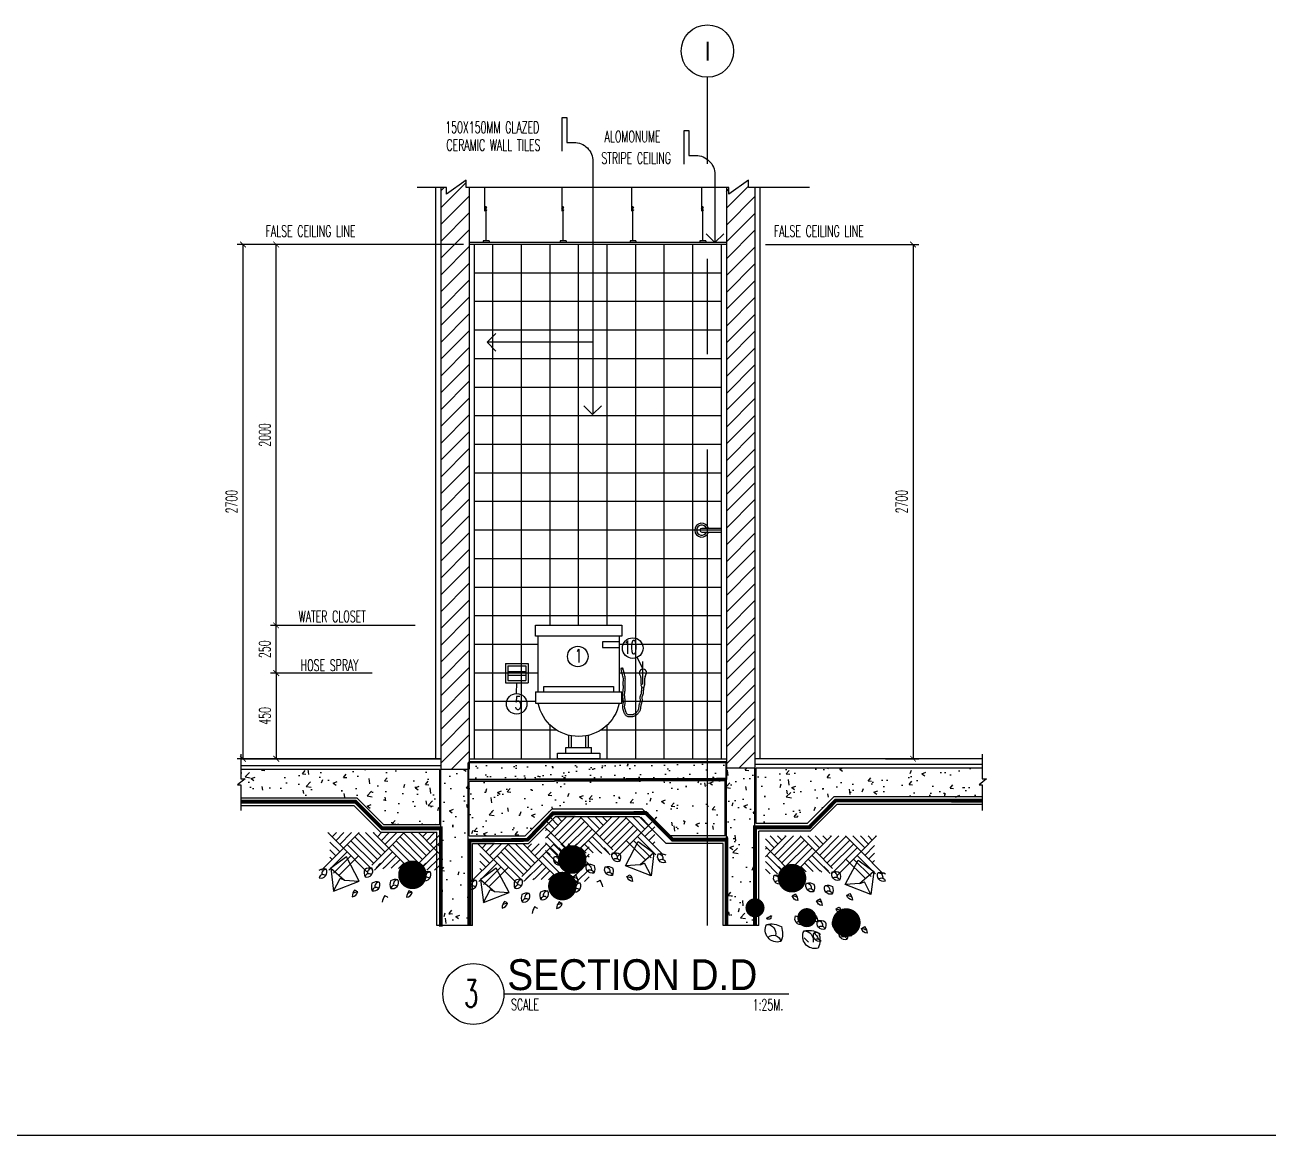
# Model space of a CAD drawing. Extents: x 417609.6 to 417638.5, y 43441 to 43460.9.
# Drawn here: x 417615.94 to 417622.47, y 43440.98 to 43446.81 of the extents above; entities that cross this region are included whole.
import ezdxf
from ezdxf.enums import TextEntityAlignment as Align

# ---------------------------------------------------------------- set-up
doc = ezdxf.new("R2010")
doc.units = 0
doc.header["$MEASUREMENT"] = 0
doc.header["$PDMODE"] = 3
doc.header["$PDSIZE"] = 0.1
for name, pattern in [('CENTER2', [1.125, 0.75, -0.125, 0.125, -0.125]), ('CENTERX2', [4, 2.5, -0.5, 0.5, -0.5]), ('HIDDEN', [0.375, 0.25, -0.125]), ('HIDDEN2', [0.1875, 0.125, -0.0625])]:
    doc.linetypes.add(name, pattern=pattern)
doc.layers.get('0').update_dxf_attribs({"linetype": 'CONTINUOUS'})
doc.layers.get('DEFPOINTS').update_dxf_attribs({"linetype": 'CONTINUOUS'})
for name, color, linetype in [('2', 2, 'CONTINUOUS'), ('AX', 6, 'CONTINUOUS'), ('AX-CR', 2, 'CONTINUOUS'), ('AX-TXT', 4, 'CONTINUOUS'), ('AXES', 11, 'CENTERX2'), ('AXIS', 11, 'CENTER2'), ('DIM1', 2, 'CONTINUOUS'), ('Dimout', 4, 'CONTINUOUS'), ('DW', 7, 'CONTINUOUS'), ('ELE', 3, 'CONTINUOUS'), ('ELV', 7, 'CONTINUOUS'), ('FIX', 3, 'CONTINUOUS'), ('gravel', 11, 'CONTINUOUS'), ('Hatch', 11, 'CONTINUOUS'), ('K-FUR', 3, 'CONTINUOUS'), ('Plaster', 7, 'CONTINUOUS'), ('SANI', 2, 'CONTINUOUS'), ('SETTING', 3, 'CONTINUOUS'), ('Tile', 5, 'CONTINUOUS'), ('TITLE', 6, 'CONTINUOUS'), ('TXT', 2, 'CONTINUOUS'), ('TXT1', 2, 'CONTINUOUS'), ('WALL', 6, 'CONTINUOUS'), ('WallPartition', 2, 'CONTINUOUS'), ('Windows', 9, 'CONTINUOUS')]:
    doc.layers.add(name, color=color, linetype=linetype)
doc.styles.add('ROMANS', font='ROMANS.shx', dxfattribs={"width": 0.6})
doc.styles.add('TTXT', font='swisse.ttf', dxfattribs={"width": 0.6})
doc.dimstyles.new('R50', dxfattribs={"dimscale": 0, "dimtxt": 0.06, "dimasz": 0.03, "dimexe": 0.03, "dimexo": 0.03, "dimgap": 0.03, "dimtad": 1, "dimdec": 0, "dimlfac": 1000, "dimzin": 13, "dimdsep": 46, "dimtxsty": 'ROMANS', "dimblk": 'ARCHTICK', "dimcen": 0.09, "dimclrd": 4, "dimclre": 4, "dimclrt": 2, "dimadec": 0, "dimazin": 0, "dimtfac": 1, "dimtdec": 0, "dimtofl": 0, "dimtmove": 2, "dimatfit": 3, "dimldrblk": 'CLOSEDBLANK', "dimfxl": 0, "dimtolj": 1, "dimtzin": 0, "dimarcsym": 0})

# ---------------------------------------------------------------- blocks, each defined once
blk = doc.blocks.new('AXL')
at = {"layer": 'AX-CR'}
blk.add_circle((-350, 0), 350, dxfattribs=at)
at = {"layer": 'AX-TXT', "style": 'ROMANS'}
blk.add_attdef('AX', text='', height=250, dxfattribs=at).set_placement((-350, 0), align=Align.MIDDLE)
blk = doc.blocks.new('A$C54676CD1')
at = {"layer": 'AXIS', "linetype": 'CENTER2', "ltscale": 10}
for p, q in [((0.1153, 0.1709), (0.1153, 0.29)), ((0.1716, 0.2302), (0.0525, 0.2302))]:
    blk.add_line(p, q, dxfattribs=at)
at = {"layer": 'DIM1', "linetype": 'HIDDEN'}
for points in [[(0.1196, 0.156), (0.1183, 0.1482), (0.1175, 0.142), (0.117, 0.1369), (0.1167, 0.1328), (0.1165, 0.1294), (0.1164, 0.1262), (0.1161, 0.1231), (0.1155, 0.1198), (0.1146, 0.1167), (0.1135, 0.1137), (0.1124, 0.1111), (0.1114, 0.1087), (0.1105, 0.1066), (0.1099, 0.1048), (0.1094, 0.1033), (0.1092, 0.1022), (0.1092, 0.1011), (0.1093, 0.0997), (0.1095, 0.0979), (0.1099, 0.0957), (0.1104, 0.0932), (0.1108, 0.0902), (0.111, 0.0869), (0.1109, 0.0832), (0.1103, 0.0796), (0.1094, 0.0762), (0.1084, 0.0731), (0.1073, 0.0702), (0.1063, 0.0674), (0.1053, 0.0648), (0.1046, 0.0625), (0.104, 0.0602), (0.1036, 0.058), (0.1033, 0.0555), (0.1031, 0.0527), (0.1028, 0.0497), (0.1025, 0.0464), (0.102, 0.0428), (0.1012, 0.039), (0.1, 0.0351), (0.0983, 0.0312), (0.0963, 0.0275), (0.094, 0.0241), (0.0915, 0.0208), (0.0889, 0.0178), (0.0862, 0.0149), (0.0834, 0.0123), (0.0806, 0.01), (0.0778, 0.0079), (0.0749, 0.0061), (0.0719, 0.0045), (0.0689, 0.0032), (0.0658, 0.0022), (0.0627, 0.0014), (0.0595, 0.0008), (0.0563, 0.0004), (0.0529, 0.0001), (0.0494, 0), (0.0458, 0.0001), (0.042, 0.0004), (0.0382, 0.001), (0.0344, 0.0021), (0.0306, 0.0036), (0.0269, 0.0059), (0.0237, 0.0088), (0.0212, 0.012), (0.0194, 0.0153), (0.018, 0.0186), (0.0169, 0.0217), (0.016, 0.0246), (0.0152, 0.0273), (0.0145, 0.0298), (0.0137, 0.0322), (0.0128, 0.0347), (0.0119, 0.0374), (0.011, 0.0402), (0.0102, 0.0433), (0.0095, 0.0465), (0.0091, 0.05), (0.0089, 0.0537), (0.0092, 0.0573), (0.0097, 0.0607), (0.0103, 0.064), (0.011, 0.0671), (0.0116, 0.0702), (0.012, 0.0732), (0.0124, 0.0763), (0.0125, 0.0795), (0.0124, 0.0831), (0.012, 0.087), (0.0115, 0.0913), (0.0109, 0.0959), (0.0102, 0.1007), (0.0096, 0.1057), (0.0092, 0.1108), (0.009, 0.1161), (0.009, 0.1212), (0.0094, 0.1262), (0.0099, 0.1309), (0.0105, 0.1354), (0.0111, 0.1396), (0.0117, 0.1435), (0.0122, 0.1471), (0.0125, 0.1503), (0.0126, 0.1533), (0.0126, 0.1563), (0.0125, 0.1592), (0.0123, 0.1622), (0.012, 0.1652), (0.0118, 0.1684), (0.0116, 0.1717), (0.0115, 0.1752), (0.0116, 0.1787), (0.0118, 0.1822), (0.012, 0.1855), (0.0123, 0.1887), (0.0126, 0.1917), (0.0127, 0.1946), (0.0128, 0.1973), (0.0128, 0.1998), (0.0125, 0.2023), (0.0121, 0.2051), (0.0113, 0.2089), (0.0101, 0.214), (0.0085, 0.2207), (0.0062, 0.2293), (0.0034, 0.2403), (0, 0.254)], [(0.1097, 0.1576), (0.1084, 0.1496), (0.1076, 0.1431), (0.107, 0.1378), (0.1067, 0.1334), (0.1066, 0.1299), (0.1064, 0.127), (0.1062, 0.1244), (0.1057, 0.1221), (0.1051, 0.1197), (0.1042, 0.1174), (0.1032, 0.115), (0.1022, 0.1127), (0.1012, 0.1103), (0.1004, 0.1079), (0.0997, 0.1056), (0.0993, 0.1032), (0.0992, 0.1009), (0.0993, 0.0986), (0.0997, 0.0963), (0.1001, 0.0939), (0.1005, 0.0916), (0.1009, 0.0892), (0.101, 0.0867), (0.1009, 0.0842), (0.1005, 0.0817), (0.0998, 0.0791), (0.099, 0.0764), (0.098, 0.0737), (0.0969, 0.0709), (0.0959, 0.0681), (0.095, 0.0653), (0.0942, 0.0624), (0.0937, 0.0595), (0.0933, 0.0565), (0.0931, 0.0535), (0.0929, 0.0506), (0.0926, 0.0476), (0.0922, 0.0446), (0.0915, 0.0416), (0.0906, 0.0386), (0.0893, 0.0356), (0.0877, 0.0327), (0.0858, 0.0298), (0.0837, 0.0271), (0.0815, 0.0245), (0.0792, 0.0221), (0.0768, 0.0198), (0.0745, 0.0179), (0.0722, 0.0162), (0.0699, 0.0148), (0.0676, 0.0136), (0.0653, 0.0126), (0.063, 0.0118), (0.0605, 0.0112), (0.0579, 0.0107), (0.0552, 0.0103), (0.0523, 0.0101), (0.0493, 0.01), (0.0463, 0.0101), (0.0433, 0.0103), (0.0404, 0.0108), (0.0376, 0.0116), (0.0351, 0.0126), (0.0329, 0.0139), (0.0311, 0.0156), (0.0296, 0.0176), (0.0283, 0.0198), (0.0273, 0.0222), (0.0264, 0.0248), (0.0256, 0.0274), (0.0248, 0.0301), (0.024, 0.0328), (0.0232, 0.0354), (0.0223, 0.038), (0.0214, 0.0405), (0.0206, 0.043), (0.0199, 0.0456), (0.0194, 0.0482), (0.019, 0.0508), (0.019, 0.0535), (0.0192, 0.0562), (0.0196, 0.0591), (0.0201, 0.062), (0.0208, 0.0652), (0.0214, 0.0685), (0.022, 0.0719), (0.0223, 0.0756), (0.0225, 0.0795), (0.0223, 0.0837), (0.022, 0.088), (0.0214, 0.0926), (0.0208, 0.0972), (0.0201, 0.102), (0.0196, 0.1067), (0.0192, 0.1115), (0.019, 0.1162), (0.019, 0.1208), (0.0193, 0.1253), (0.0198, 0.1297), (0.0204, 0.134), (0.021, 0.1381), (0.0216, 0.1421), (0.0221, 0.146), (0.0225, 0.1497), (0.0226, 0.1532), (0.0226, 0.1565), (0.0225, 0.1598), (0.0222, 0.1629), (0.022, 0.166), (0.0217, 0.1691), (0.0216, 0.1721), (0.0215, 0.1752), (0.0216, 0.1783), (0.0217, 0.1815), (0.022, 0.1846), (0.0223, 0.1878), (0.0225, 0.191), (0.0227, 0.1942), (0.0228, 0.1973), (0.0227, 0.2004), (0.0225, 0.2035), (0.0219, 0.2069), (0.0211, 0.2111), (0.0199, 0.2163), (0.0182, 0.2231), (0.0159, 0.2318), (0.0131, 0.2428), (0.0097, 0.2564)]]:
    blk.add_lwpolyline(points, dxfattribs=at)
at = {"layer": 'DIM1'}
blk.add_circle((0.0046, 0.2544), 0.00364, dxfattribs=at)
at = {"layer": 'SETTING'}
for p, q in [((0.1037, 0.2112), (0.0958, 0.229)), ((0.1053, 0.1733), (0.1053, 0.2039)), ((0.1253, 0.1733), (0.1253, 0.2039)), ((0.1268, 0.2112), (0.1347, 0.229)), ((0.1067, 0.1648), (0.1058, 0.1685)), ((0.1089, 0.1585), (0.1067, 0.1648)), ((0.1144, 0.1503), (0.1089, 0.1585)), ((0.1147, 0.1503), (0.1205, 0.1567)), ((0.1223, 0.1606), (0.1235, 0.1639)), ((0.124, 0.1658), (0.1247, 0.1685))]:
    blk.add_line(p, q, dxfattribs=at)
for centre, radius, start, end in [((0.1153, 0.2302), 0.02, 4.77123, 175.22877), ((0.1013, 0.2314), 0.006, 175.22877, 203.96841), ((0.0873, 0.2039), 0.018, 0, 23.96841), ((0.0973, 0.206), 0.008, 0, 23.96841), ((0.1433, 0.2039), 0.018, 156.03159, 180), ((0.1333, 0.206), 0.008, 156.03159, 180), ((0.1292, 0.2314), 0.006, 336.03159, 4.77123), ((0.1253, 0.1733), 0.02, 180, 193.70485), ((0.1034, 0.1672), 0.02, 328.31381, 340.75167), ((0.1046, 0.1705), 0.02, 340.75167, 346.29515), ((0.1053, 0.1733), 0.02, 346.29515, 0)]:
    blk.add_arc(centre, radius, start, end, dxfattribs=at)
blk = doc.blocks.new('Fix')
at = {"layer": 'FIX'}
for p, q in [((-0.2122, 0.6428), (-0.2122, 0.3506)), ((-0.2122, 0.6136), (-0.1246, 0.6136)), ((-0.1246, 0.6136), (-0.1246, 0.5843)), ((0.2122, 0.3506), (0.2122, 0.6428)), ((-0.1246, 0.5843), (-0.2122, 0.5843)), ((-0.2268, 0.2922), (-0.2268, 0.3506)), ((0.2268, 0.3506), (-0.2268, 0.3506)), ((-0.183, 0.3798), (-0.183, 0.3506)), ((0.183, 0.3798), (-0.183, 0.3798)), ((0.183, 0.3506), (0.183, 0.3798)), ((0.2268, 0.3506), (0.2268, 0.2922)), ((0.2268, 0.2922), (-0.2268, 0.2922)), ((-0.052, 0.0584), (-0.052, 0.1232)), ((-0.0382, 0.0584), (-0.0382, 0.1203)), ((0.0382, 0.0584), (0.0382, 0.1203)), ((0.052, 0.0584), (0.052, 0.1232)), ((0.0674, 0.0584), (-0.0674, 0.0584)), ((-0.0674, 0.0292), (-0.0674, 0.0584)), ((0.0674, 0.0292), (0.0674, 0.0584))]:
    blk.add_line(p, q, dxfattribs=at)
for points in [[(0.2268, 0.6428), (0.2268, 0.7012), (-0.2268, 0.7012), (-0.2268, 0.6428)], [(0.1117, 0), (0.1117, 0.0292), (-0.1117, 0.0292), (-0.1117, 0)]]:
    blk.add_lwpolyline(points, close=True, dxfattribs=at)
blk.add_arc((0, 0.333), 0.2161, 190.88869, 349.11131, dxfattribs=at)
blk = doc.blocks.new('A$C24F356C9')
at = {"layer": 'SANI'}
for p, q in [((0, 0.1021), (0.12, 0.1021)), ((0, 0.1021), (0, 0)), ((0.0128, 0.0893), (0.1072, 0.0893)), ((0.0128, 0.0893), (0.0128, 0.0128)), ((0.1072, 0.0893), (0.1072, 0.0128)), ((0.12, 0.1021), (0.12, 0)), ((0, 0), (0.12, 0)), ((0.0128, 0.0606), (0.1072, 0.0606)), ((0.0128, 0.0414), (0.1072, 0.0414)), ((0.0128, 0.0128), (0.1072, 0.0128))]:
    blk.add_line(p, q, dxfattribs=at)
blk = doc.blocks.new('walling')
at = {"layer": 'ELV'}
blk.add_line((0.1363, -1.1797), (-0.4198, -1.1797), dxfattribs=at)
blk.add_lwpolyline([(-0.025, -0.176), (-0.025, 0), (0, 0), (0, -0.1306), (0.0363, -0.1306, -0.414214), (0.1363, -0.2306), (0.1363, -1.5582)], format="xyb", dxfattribs=at)
at = {"layer": 'WALL'}
for p, q in [((-0.4198, -1.1797), (-0.3736, -1.1334)), ((-0.4198, -1.1797), (-0.3736, -1.2259)), ((0.1345, -1.56), (0.0882, -1.5137)), ((0.1345, -1.56), (0.1808, -1.5137))]:
    blk.add_line(p, q, dxfattribs=at)
at = {"layer": 'TXT', "style": 'ROMANS', "width": 0.6}
for s, p in [('150X150MM GLAZED', (-0.639, -0.0816)), ('CERAMIC WALL TILES', (-0.6331, -0.1746))]:
    blk.add_text(s, height=0.06, dxfattribs=at).set_placement(p)
blk = doc.blocks.new('_ARCHTICK')
at = {"color": 0, "linetype": 'ByBlock', "const_width": 0.15}
blk.add_lwpolyline([(-0.5, -0.5), (0.5, 0.5)], dxfattribs=at)
blk = doc.blocks.new('*D140')
at = {"layer": 'DEFPOINTS', "color": 0}
for p in [(417617.2622, 43445.6528), (417617.0879, 43442.9528), (417617.2629, 43442.9528)]:
    blk.add_point(p, dxfattribs=at)
at = {"layer": 'Dimout', "color": 4, "lineweight": -2}
for p, q in [((417617.2322, 43445.6528), (417617.0579, 43445.6528)), ((417617.0879, 43445.6528), (417617.0879, 43442.9528)), ((417617.2329, 43442.9528), (417617.0579, 43442.9528))]:
    blk.add_line(p, q, dxfattribs=at)
at = {"layer": 'Dimout', "color": 4, "lineweight": -2, "xscale": 0.03, "yscale": 0.03, "zscale": 0.03}
for p, rotation in [((417617.0879, 43445.6528), 90), ((417617.0879, 43442.9528), 270)]:
    blk.add_blockref('_ARCHTICK', p, dxfattribs=dict(at, rotation=rotation))
at = {"layer": 'Dimout', "color": 2, "insert": (417617.0279, 43444.3028), "char_height": 0.06, "attachment_point": 5, "rotation": 90, "style": 'ROMANS'}
blk.add_mtext('\\A1;2700', dxfattribs=at)
blk = doc.blocks.new('_ClosedBlank')
at = {"color": 0, "linetype": 'ByBlock', "lineweight": -2}
for p, q in [((-1, 0.17), (0, 0)), ((-1, 0.17), (-1, -0.17)), ((0, 0), (-1, -0.17))]:
    blk.add_line(p, q, dxfattribs=at)
blk = doc.blocks.new('*D141')
at = {"layer": 'DEFPOINTS', "color": 0}
for p in [(417617.2622, 43445.6528), (417618.2765, 43445.6528), (417618.0219, 43443.6528)]:
    blk.add_point(p, dxfattribs=at)
at = {"layer": 'Dimout', "color": 4, "lineweight": -2}
for p, q in [((417618.2465, 43445.6528), (417617.2322, 43445.6528)), ((417617.2622, 43443.6528), (417617.2622, 43445.6528)), ((417617.9919, 43443.6528), (417617.2322, 43443.6528))]:
    blk.add_line(p, q, dxfattribs=at)
at = {"layer": 'Dimout', "color": 4, "lineweight": -2, "xscale": 0.03, "yscale": 0.03, "zscale": 0.03}
for p, rotation in [((417617.2622, 43445.6528), 90), ((417617.2622, 43443.6528), 270)]:
    blk.add_blockref('_ARCHTICK', p, dxfattribs=dict(at, rotation=rotation))
at = {"layer": 'Dimout', "color": 2, "insert": (417617.2022, 43444.6528), "char_height": 0.06, "attachment_point": 5, "rotation": 90, "style": 'ROMANS'}
blk.add_mtext('\\A1;2000', dxfattribs=at)
blk = doc.blocks.new('*D142')
at = {"layer": 'DEFPOINTS', "color": 0}
for p in [(417617.2622, 43443.6528), (417617.2622, 43443.6528), (417617.7959, 43443.4028)]:
    blk.add_point(p, dxfattribs=at)
at = {"layer": 'Dimout', "color": 4, "lineweight": -2}
for p, q in [((417617.2622, 43443.4028), (417617.2622, 43443.6528)), ((417617.7659, 43443.4028), (417617.2322, 43443.4028))]:
    blk.add_line(p, q, dxfattribs=at)
at = {"layer": 'Dimout', "color": 4, "lineweight": -2, "xscale": 0.03, "yscale": 0.03, "zscale": 0.03}
for p, rotation in [((417617.2622, 43443.6528), 90), ((417617.2622, 43443.4028), 270)]:
    blk.add_blockref('_ARCHTICK', p, dxfattribs=dict(at, rotation=rotation))
at = {"layer": 'Dimout', "color": 2, "insert": (417617.2022, 43443.5278), "char_height": 0.06, "attachment_point": 5, "rotation": 90, "style": 'ROMANS'}
blk.add_mtext('\\A1;250', dxfattribs=at)
blk = doc.blocks.new('*D143')
at = {"layer": 'DEFPOINTS', "color": 0}
for p in [(417617.2629, 43443.4028), (417617.2629, 43442.9528), (417617.7759, 43442.9528)]:
    blk.add_point(p, dxfattribs=at)
at = {"layer": 'Dimout', "color": 4, "lineweight": -2}
for p, q in [((417617.2629, 43443.4028), (417617.2629, 43442.9528)), ((417617.7459, 43442.9528), (417617.2329, 43442.9528))]:
    blk.add_line(p, q, dxfattribs=at)
at = {"layer": 'Dimout', "color": 4, "lineweight": -2, "xscale": 0.03, "yscale": 0.03, "zscale": 0.03}
for p, rotation in [((417617.2629, 43443.4028), 90), ((417617.2629, 43442.9528), 270)]:
    blk.add_blockref('_ARCHTICK', p, dxfattribs=dict(at, rotation=rotation))
at = {"layer": 'Dimout', "color": 2, "insert": (417617.2029, 43443.1778), "char_height": 0.06, "attachment_point": 5, "rotation": 90, "style": 'ROMANS'}
blk.add_mtext('\\A1;450', dxfattribs=at)
blk = doc.blocks.new('A$C22107CF4')
for p, q in [((0.1286, 0.2837), (0.0467, 0.3655)), ((0.0494, 0.3629), (0.052, 0.3655)), ((0.0692, 0.3431), (0.0916, 0.3655)), ((0.089, 0.3233), (0.1312, 0.3655)), ((0.1088, 0.3035), (0.1708, 0.3655)), ((0.1286, 0.2837), (0.2104, 0.3655)), ((0.3068, 0.2243), (0.188, 0.3431)), ((0.3266, 0.2441), (0.2078, 0.3629)), ((0.3464, 0.2639), (0.2447, 0.3655)), ((0.3662, 0.2837), (0.2843, 0.3655)), ((0.287, 0.3629), (0.2896, 0.3655)), ((0.3068, 0.3431), (0.3292, 0.3655)), ((0.3266, 0.3233), (0.3688, 0.3655)), ((0.3464, 0.3035), (0.4084, 0.3655)), ((0.3662, 0.2837), (0.448, 0.3655)), ((0.5444, 0.2243), (0.4256, 0.3431)), ((0.5642, 0.2441), (0.4454, 0.3629)), ((0.584, 0.2639), (0.4823, 0.3655)), ((0.6038, 0.2837), (0.5219, 0.3655)), ((0.5246, 0.3629), (0.5272, 0.3655)), ((0.5444, 0.3431), (0.5668, 0.3655)), ((0.5642, 0.3233), (0.6064, 0.3655)), ((0.584, 0.3035), (0.6308, 0.3504)), ((0.0126, 0.1677), (0.1286, 0.2837)), ((0.0522, 0.1677), (0.1484, 0.2639)), ((0.1088, 0.2639), (0.0574, 0.3153)), ((0.089, 0.2441), (0.0574, 0.2757)), ((0.2522, 0.1601), (0.1286, 0.2837)), ((0.2844, 0.1675), (0.1484, 0.3035)), ((0.287, 0.2045), (0.1682, 0.3233)), ((0.2775, 0.195), (0.3662, 0.2837)), ((0.2911, 0.169), (0.386, 0.2639)), ((0.4822, 0.1677), (0.3662, 0.2837)), ((0.5048, 0.1847), (0.386, 0.3035)), ((0.5246, 0.2045), (0.4058, 0.3233)), ((0.4877, 0.1677), (0.6038, 0.2837)), ((0.5273, 0.1677), (0.6236, 0.2639)), ((0.6038, 0.2837), (0.6308, 0.3108)), ((0.6308, 0.2566), (0.6038, 0.2837)), ((0.6308, 0.2962), (0.6236, 0.3035)), ((0.0692, 0.2243), (0.0574, 0.2361)), ((0.0761, 0.152), (0.1682, 0.2441)), ((0.1077, 0.144), (0.2078, 0.2441)), ((0.2998, 0.1806), (0.3237, 0.2045)), ((0.3425, 0.1808), (0.4058, 0.2441)), ((0.3799, 0.1786), (0.4256, 0.2243)), ((0.4173, 0.1764), (0.4454, 0.2045)), ((0.4927, 0.1359), (0.5613, 0.2045)), ((0.5669, 0.1677), (0.6308, 0.2316)), ((0.335, 0.1762), (0.3435, 0.1847)), ((0.4547, 0.1742), (0.4652, 0.1847)), ((0.6065, 0.1677), (0.6308, 0.192))]:
    blk.add_line(p, q)
for points in [[(0.0766, 0.0585), (0.2116, 0.111), (0.1441, 0.2385), (0.0616, 0.1785), (0.0766, 0.0585), (0.1112, 0.1244)], [(0.1343, 0.1163), (0.2116, 0.111), (0.1441, 0.2385), (0.0616, 0.1785), (0.1343, 0.1163), (0.1112, 0.1244)]]:
    blk.add_lwpolyline(points)
for centre, radius, start, end in [((0.0263, 0.124), 0.0509, 76.03216, 121.14052), ((0.0105, 0.1589), 0.0317, 253.70906, 27.40145), ((0.0207, 0.1257), 0.0193, 42.45997, 171.80435), ((0.0385, 0.1494), 0.024, 89.57083, 192.73345), ((0.2876, 0.1547), 0.0506, 159.5756, 205.15216), ((0.2666, 0.1288), 0.0509, 76.03216, 121.14052), ((0.2507, 0.1636), 0.0317, 253.70906, 27.40145), ((0.261, 0.1305), 0.0193, 42.45997, 171.80435), ((0.2787, 0.1542), 0.024, 89.57083, 192.73345), ((0.5929, 0.1359), 0.0506, 159.5756, 205.15216), ((0.5718, 0.1099), 0.0509, 76.03216, 121.14052), ((0.556, 0.1448), 0.0317, 253.70906, 27.40145), ((0.5662, 0.1116), 0.0193, 42.45997, 171.80435), ((0.5839, 0.1354), 0.024, 89.57083, 192.73345), ((0.3258, 0.0823), 0.0506, 159.5756, 205.15216), ((0.3047, 0.0563), 0.0509, 76.03216, 121.14052), ((0.2889, 0.0912), 0.0317, 253.70906, 27.40145), ((0.2991, 0.058), 0.0193, 42.45997, 171.80435), ((0.3168, 0.0818), 0.024, 89.57083, 192.73345), ((0.4233, 0.0945), 0.0506, 159.5756, 205.15216), ((0.4022, 0.0685), 0.0509, 76.03216, 121.14052), ((0.3864, 0.1034), 0.0317, 253.70906, 27.40145), ((0.3966, 0.0702), 0.0193, 42.45997, 171.80435), ((0.4143, 0.0939), 0.024, 89.57083, 192.73345), ((0.2409, 0.024), 0.0669, 143.51132, 175.91913), ((0.1707, 0.0622), 0.0336, 275.8828, 346.64304), ((0.1707, 0.0622), 0.0336, 275.8828, 346.64304), ((0.2198, -0.0514), 0.1071, 98.87649, 112.94629), ((-0.5126, -1.1654), 1.4144, 59.59064, 60.35176), ((0.3991, -0.0048), 0.0669, 143.51132, 175.91913), ((-0.3544, -1.1942), 1.4144, 59.59064, 60.35176), ((0.5272, 0.0216), 0.0669, 143.51132, 175.91913), ((0.457, 0.0598), 0.0336, 275.8828, 346.64304), ((0.457, 0.0598), 0.0336, 275.8828, 346.64304), ((0.5062, -0.0538), 0.1071, 98.87649, 112.94629), ((-0.2263, -1.1678), 1.4144, 59.59064, 60.35176)]:
    blk.add_arc(centre, radius, start, end)
at = {"layer": 'Hatch', "const_width": 0.075}
blk.add_lwpolyline([(0.4534, 0.144, 1), (0.5284, 0.144, 1)], format="xyb", close=True, dxfattribs=at)
blk = doc.blocks.new('A$C53BB0ABE')
for p, q in [((0.1286, 0.5089), (0.0467, 0.5908)), ((0.0494, 0.5881), (0.052, 0.5908)), ((0.0692, 0.5683), (0.0916, 0.5908)), ((0.089, 0.5485), (0.1312, 0.5908)), ((0.1088, 0.5287), (0.1708, 0.5908)), ((0.1286, 0.5089), (0.2104, 0.5908)), ((0.3266, 0.4693), (0.2078, 0.5881)), ((0.3464, 0.4891), (0.2447, 0.5908)), ((0.3662, 0.5089), (0.2843, 0.5908)), ((0.287, 0.5881), (0.2896, 0.5908)), ((0.3068, 0.5683), (0.3292, 0.5908)), ((0.3266, 0.5485), (0.3688, 0.5908)), ((0.3464, 0.5287), (0.4084, 0.5908)), ((0.3662, 0.5089), (0.448, 0.5908)), ((0.5642, 0.4693), (0.4454, 0.5881)), ((0.584, 0.4891), (0.4823, 0.5908)), ((0.6038, 0.5089), (0.5219, 0.5908)), ((0.5246, 0.5881), (0.5272, 0.5908)), ((0.5444, 0.5683), (0.5668, 0.5908)), ((0.5642, 0.5485), (0.6064, 0.5908)), ((0.1088, 0.4891), (0.0574, 0.5405)), ((0.2844, 0.3927), (0.1484, 0.5287)), ((0.287, 0.4297), (0.1682, 0.5485)), ((0.3068, 0.4495), (0.188, 0.5683)), ((0.5048, 0.4099), (0.386, 0.5287)), ((0.5246, 0.4297), (0.4058, 0.5485)), ((0.5444, 0.4495), (0.4256, 0.5683)), ((0.584, 0.5287), (0.6308, 0.5756)), ((0.6038, 0.5089), (0.6308, 0.536)), ((0.6308, 0.5215), (0.6236, 0.5287)), ((0.0126, 0.3929), (0.1286, 0.5089)), ((0.0522, 0.3929), (0.1484, 0.4891)), ((0.089, 0.4693), (0.0574, 0.5009)), ((0.0692, 0.4495), (0.0574, 0.4613)), ((0.0761, 0.3773), (0.1682, 0.4693)), ((0.1077, 0.3692), (0.2078, 0.4693)), ((0.2522, 0.3853), (0.1286, 0.5089)), ((0.2775, 0.4202), (0.3662, 0.5089)), ((0.2911, 0.3942), (0.386, 0.4891)), ((0.3425, 0.406), (0.4058, 0.4693)), ((0.4822, 0.3929), (0.3662, 0.5089)), ((0.4877, 0.3929), (0.6038, 0.5089)), ((0.5273, 0.3929), (0.6236, 0.4891)), ((0.6308, 0.4819), (0.6038, 0.5089)), ((0.2998, 0.4059), (0.3237, 0.4297)), ((0.335, 0.4014), (0.3435, 0.4099)), ((0.3799, 0.4038), (0.4256, 0.4495)), ((0.4173, 0.4017), (0.4454, 0.4297)), ((0.4547, 0.3995), (0.4652, 0.4099)), ((0.4927, 0.3612), (0.5613, 0.4297)), ((0.5669, 0.3929), (0.6308, 0.4568)), ((0.6065, 0.3929), (0.6308, 0.4172)), ((0.6038, 0.1716), (0.5993, 0.1716)), ((0.5993, 0.1716), (0.5993, 0.17)), ((0.5993, 0.17), (0.6008, 0.17)), ((0.6008, 0.17), (0.6008, 0.1685)), ((0.6023, 0.1655), (0.6023, 0.1579)), ((0.6023, 0.1579), (0.6054, 0.1564)), ((0.6054, 0.17), (0.6038, 0.1716)), ((0.6069, 0.1685), (0.6054, 0.17)), ((0.6054, 0.1564), (0.6069, 0.1549)), ((0.6084, 0.167), (0.6069, 0.1685)), ((0.6069, 0.1549), (0.6084, 0.1534)), ((0.6099, 0.167), (0.6084, 0.167)), ((0.6084, 0.1534), (0.6175, 0.1534)), ((0.6114, 0.1655), (0.6099, 0.167)), ((0.6129, 0.164), (0.6114, 0.1655)), ((0.616, 0.164), (0.6129, 0.164)), ((0.6175, 0.1625), (0.616, 0.164)), ((0.6205, 0.1625), (0.6175, 0.1625)), ((0.6175, 0.1534), (0.619, 0.1549)), ((0.619, 0.1549), (0.622, 0.1549)), ((0.6205, 0.1609), (0.6205, 0.1625)), ((0.6236, 0.1609), (0.6205, 0.1609)), ((0.622, 0.1564), (0.6236, 0.1579)), ((0.622, 0.1549), (0.622, 0.1564)), ((0.6236, 0.1579), (0.6236, 0.1609)), ((0.1652, 0.1106), (0.1667, 0.1091)), ((0.1667, 0.1091), (0.1758, 0.1091)), ((0.1758, 0.1091), (0.1773, 0.1106)), ((0.1773, 0.1106), (0.1804, 0.1106)), ((0.4049, 0.033), (0.4273, 0.0554))]:
    blk.add_line(p, q)
for points in [[(0.0766, 0.2837), (0.2116, 0.3362), (0.1441, 0.4638), (0.0616, 0.4038), (0.0766, 0.2837), (0.1112, 0.3497)], [(0.1343, 0.3416), (0.2116, 0.3362), (0.1441, 0.4638), (0.0616, 0.4038), (0.1343, 0.3416), (0.1112, 0.3497)]]:
    blk.add_lwpolyline(points)
for centre, radius, start, end in [((0.0263, 0.3493), 0.0509, 76.03216, 121.14052), ((0.0105, 0.3841), 0.0317, 253.70906, 27.40145), ((0.0385, 0.3747), 0.024, 89.57083, 192.73345), ((0.2876, 0.38), 0.0506, 159.5756, 205.15216), ((0.2666, 0.354), 0.0509, 76.03216, 121.14052), ((0.2507, 0.3889), 0.0317, 253.70906, 27.40145), ((0.2787, 0.3794), 0.024, 89.57083, 192.73345), ((0.0207, 0.3509), 0.0193, 42.45997, 171.80435), ((0.261, 0.3557), 0.0193, 42.45997, 171.80435), ((0.3047, 0.2816), 0.0509, 76.03216, 121.14052), ((0.2889, 0.3164), 0.0317, 253.70906, 27.40145), ((0.3168, 0.307), 0.024, 89.57083, 192.73345), ((0.4233, 0.3197), 0.0506, 159.5756, 205.15216), ((0.4022, 0.2938), 0.0509, 76.03216, 121.14052), ((0.3864, 0.3286), 0.0317, 253.70906, 27.40145), ((0.4143, 0.3192), 0.024, 89.57083, 192.73345), ((0.5929, 0.3611), 0.0506, 159.5756, 205.15216), ((0.5718, 0.3352), 0.0509, 76.03216, 121.14052), ((0.556, 0.37), 0.0317, 253.70906, 27.40145), ((0.5662, 0.3369), 0.0193, 42.45997, 171.80435), ((0.5839, 0.3606), 0.024, 89.57083, 192.73345), ((0.2409, 0.2493), 0.0669, 143.51132, 175.91913), ((0.1707, 0.2874), 0.0336, 275.8828, 346.64304), ((0.1707, 0.2874), 0.0336, 275.8828, 346.64304), ((0.2198, 0.1738), 0.1071, 98.87649, 112.94629), ((-0.5126, -0.9402), 1.4144, 59.59064, 60.35176), ((0.3258, 0.3075), 0.0506, 159.5756, 205.15216), ((0.2991, 0.2833), 0.0193, 42.45997, 171.80435), ((0.3966, 0.2954), 0.0193, 42.45997, 171.80435), ((0.5272, 0.2468), 0.0669, 143.51132, 175.91913), ((0.457, 0.285), 0.0336, 275.8828, 346.64304), ((0.457, 0.285), 0.0336, 275.8828, 346.64304), ((0.5062, 0.1714), 0.1071, 98.87649, 112.94629), ((-0.2263, -0.9426), 1.4144, 59.59064, 60.35176), ((0.2342, 0.1849), 0.0506, 159.5756, 205.15216), ((0.1973, 0.1938), 0.0317, 253.70906, 27.40145), ((0.2974, 0.1777), 0.0669, 143.51132, 175.91913), ((0.2272, 0.2159), 0.0336, 275.8828, 346.64304), ((0.2272, 0.2159), 0.0336, 275.8828, 346.64304), ((0.2764, 0.1023), 0.1071, 98.87649, 112.94629), ((-0.4561, -1.0117), 1.4144, 59.59064, 60.35176), ((0.3991, 0.2205), 0.0669, 143.51132, 175.91913), ((0.3289, 0.2586), 0.0336, 275.8828, 346.64304), ((0.3289, 0.2586), 0.0336, 275.8828, 346.64304), ((0.3781, 0.145), 0.1071, 98.87649, 112.94629), ((-0.3544, -0.969), 1.4144, 59.59064, 60.35176), ((0.2076, 0.1607), 0.0193, 42.45997, 171.80435), ((0.2641, 0.1182), 0.0309, 145.67748, 215.12966), ((0.2643, 0.1135), 0.0339, 70.06393, 139.32745), ((0.2477, 0.1308), 0.0317, 253.70906, 27.40145), ((0.2757, 0.1214), 0.024, 89.57083, 192.73345), ((0.364, 0.1228), 0.0506, 159.5756, 205.15216), ((0.343, 0.0969), 0.0509, 76.03216, 121.14052), ((0.3271, 0.1317), 0.0317, 253.70906, 27.40145), ((0.3551, 0.1223), 0.024, 89.57083, 192.73345), ((0.4217, 0.1339), 0.0669, 143.51132, 175.91913), ((0.3515, 0.172), 0.0336, 275.8828, 346.64304), ((0.3515, 0.172), 0.0336, 275.8828, 346.64304), ((0.4007, 0.0584), 0.1071, 98.87649, 112.94629), ((-0.3318, -1.0556), 1.4144, 59.59064, 60.35176), ((0.4809, 0.1473), 0.0506, 159.5756, 205.15216), ((0.444, 0.1562), 0.0317, 253.70906, 27.40145), ((0.4542, 0.123), 0.0193, 42.45997, 171.80435), ((0.4719, 0.1468), 0.024, 89.57083, 192.73345), ((0.1633, 0.075), 0.0669, 143.51132, 175.91913), ((0.0931, 0.1132), 0.0336, 275.8828, 346.64304), ((0.0931, 0.1132), 0.0336, 275.8828, 346.64304), ((0.1423, -0.0004), 0.1071, 98.87649, 112.94629), ((-0.5902, -1.1144), 1.4144, 59.59064, 60.35176), ((0.247, 0.0605), 0.0669, 143.51132, 175.91913), ((0.1768, 0.0987), 0.0336, 275.8828, 346.64304), ((0.1768, 0.0987), 0.0336, 275.8828, 346.64304), ((0.2259, -0.0149), 0.1071, 98.87649, 112.94629), ((-0.5065, -1.1289), 1.4144, 59.59064, 60.35176), ((0.2488, 0.0686), 0.0506, 159.5756, 205.15216), ((0.2277, 0.0426), 0.0509, 76.03216, 121.14052), ((0.2119, 0.0775), 0.0317, 253.70906, 27.40145), ((0.2398, 0.0681), 0.024, 89.57083, 192.73345), ((0.258, 0.0977), 0.0193, 42.45997, 171.80435), ((0.3374, 0.0986), 0.0193, 42.45997, 171.80435), ((0.347, 0.0689), 0.0317, 253.70906, 27.40145), ((0.3641, 0.0592), 0.0267, 65.59916, 147.40224), ((0.4454, 0.0455), 0.1012, 159.5756, 205.15216), ((0.4033, -0.0063), 0.1018, 76.03216, 121.14052), ((0.5126, -0.0328), 0.1801, 139.75143, 152.5428), ((0.3716, 0.0634), 0.0634, 253.70906, 27.40145), ((0.4275, 0.0445), 0.048, 89.57083, 192.73345), ((0.6418, 0.0795), 0.1012, 159.5756, 205.15216), ((0.5997, 0.0276), 0.1018, 76.03216, 121.14052), ((0.568, 0.0973), 0.0634, 253.70906, 27.40145), ((0.5884, 0.031), 0.0386, 42.45997, 171.80435), ((0.6239, 0.0785), 0.048, 89.57083, 192.73345), ((0.2221, 0.0443), 0.0193, 42.45997, 171.80435), ((0.3603, 0.0256), 0.0257, 64.36812, 149.89619)]:
    blk.add_arc(centre, radius, start, end)
at = {"layer": 'Hatch'}
for points, const_width in [([(0.4534, 0.3692, 1), (0.5284, 0.3692, 1)], 0.075), ([(0.6603, 0.2138, 1), (0.7103, 0.2138, 1)], 0.05), ([(0.1682, 0.136, 1), (0.2432, 0.136, 1)], 0.075), ([(0.3881, 0.162, 1), (0.4381, 0.162, 1)], 0.05)]:
    blk.add_lwpolyline(points, format="xyb", close=True, dxfattribs=dict(at, const_width=const_width))
blk = doc.blocks.new('GAN')
for p, q in [((-0.0212, 0.1644), (-0.0212, 0.29)), ((-0.0155, 0.01), (-0.0155, 0.1918)), ((0, 0.01), (-0.031, 0.01)), ((-0.031, 0.01), (-0.031, 0)), ((0, 0.01), (0, 0))]:
    blk.add_line(p, q)
blk.add_lwpolyline([(-0.0118, 0.184), (-0.024, 0.1754), (-0.0113, 0.1703)])
blk = doc.blocks.new('*D190')
at = {"layer": 'DEFPOINTS', "color": 0}
for p in [(417619.8025, 43445.6528), (417620.4315, 43442.9528), (417620.6065, 43442.9528)]:
    blk.add_point(p, dxfattribs=at)
at = {"layer": 'Dimout', "color": 4, "lineweight": -2}
for p, q in [((417619.8325, 43445.6528), (417620.6365, 43445.6528)), ((417620.6065, 43445.6528), (417620.6065, 43442.9528)), ((417620.4615, 43442.9528), (417620.6365, 43442.9528))]:
    blk.add_line(p, q, dxfattribs=at)
at = {"layer": 'Dimout', "color": 4, "lineweight": -2, "xscale": 0.03, "yscale": 0.03, "zscale": 0.03}
for p, rotation in [((417620.6065, 43445.6528), 90), ((417620.6065, 43442.9528), 270)]:
    blk.add_blockref('_ARCHTICK', p, dxfattribs=dict(at, rotation=rotation))
at = {"layer": 'Dimout', "color": 2, "insert": (417620.5465, 43444.3028), "char_height": 0.06, "attachment_point": 5, "rotation": 90, "style": 'ROMANS'}
blk.add_mtext('\\A1;2700', dxfattribs=at)
blk = doc.blocks.new('ceil')
at = {"layer": 'ELV'}
blk.add_lwpolyline([(-0.1613, 0.4121), (-0.1613, 0.5881), (-0.1363, 0.5881), (-0.1363, 0.4575), (-0.1, 0.4575, -0.414214), (0, 0.3575), (0, 0)], format="xyb", dxfattribs=at)
at = {"layer": 'WALL'}
blk.add_lwpolyline([(0.0463, 0.0463), (0, 0), (-0.0463, 0.0463)], dxfattribs=at)
at = {"layer": 'TXT', "style": 'ROMANS', "width": 0.6}
for s, p in [('ALOMONUME', (-0.5788, 0.5268)), (' STRIPE CEILING', (-0.6209, 0.4135))]:
    blk.add_text(s, height=0.06, dxfattribs=at).set_placement(p)

msp = doc.modelspace()

# ---------------------------------------------------------------- hatches: boundary and pattern name
at = {"layer": 'Hatch'}
h = msp.add_hatch(dxfattribs=at)
h.set_pattern_fill('ANSI31', color=256, scale=0.5, style=0)
h.set_pattern_definition([(45, (-124.41658, -60.16814), (-0.044194173824, 0.044194173824), [])])
h.paths.add_polyline_path([(417619.7765, 43445.9528), (417619.7421, 43445.9528), (417619.7421, 43445.99), (417619.6392, 43445.9172), (417619.6392, 43445.9528), (417619.6265, 43445.9528), (417619.6265, 43442.9028), (417619.7765, 43442.9028)])
h.paths.add_polyline_path([(417618.2765, 43445.9528), (417618.2598, 43445.9528), (417618.2598, 43445.99), (417618.1568, 43445.9172), (417618.1568, 43445.9528), (417618.1265, 43445.9528), (417618.1265, 43442.8978), (417618.2709, 43442.8978), (417618.2709, 43442.9328), (417618.2765, 43442.9328)])
at = {"layer": 'Windows'}
h = msp.add_hatch(dxfattribs=at)
h.set_pattern_fill('AR-SAND', color=256, scale=0.05, style=0)
h.set_pattern_definition([(37.5, (-124.41658, -60.16814), (-0.003149667905, 0.09634118845), [0, -0.076, 0, -0.085, 0, -0.08125]), (7.5, (-124.41658, -60.16814), (0.088488835263, 0.14110730326), [0, -0.041, 0, -0.0685, 0, -0.02625]), (327.5, (-124.47808, -60.16814), (0.155707093088, 0.000282952677), [0, -0.025, 0, -0.09, 0, -0.1175]), (317.5, (-124.47808, -60.16814), (0.15030633023, 0.043883778247), [0, -0.0125, 0, -0.059, 0, -0.0675])])
h.paths.add_polyline_path([(417619.6265, 43442.9328), (417618.2709, 43442.9328), (417618.2709, 43442.8428), (417619.6265, 43442.8428)])
h = msp.add_hatch(dxfattribs=at)
h.set_pattern_fill('AR-CONC', color=256, scale=0.03, style=0)
h.set_pattern_definition([(50, (-124.41658, -60.16814), (0.21517805478, -0.018825640495), [0.0225, -0.2475]), (355, (-124.41658, -60.16814), (-0.04162540008, 0.22565764011), [0.018, -0.198]), (100.4514, (-124.39865, -60.1697), (0.17355281451, 0.20683186262), [0.019122057, -0.2103426336]), (46.1842, (-124.41658, -60.10814), (0.32017231459, -0.0496557043), [0.03375, -0.37125]), (96.6356, (-124.3899, -60.11228), (0.28039881166, 0.29223536127), [0.0286830864, -0.3155139]), (351.1842, (-124.41658, -60.10814), (0.28039858354, 0.29223558028), [0.027, -0.297]), (21, (-124.38658, -60.12314), (0.179072115636, -0.1207856672), [0.0225, -0.2475]), (326, (-124.38658, -60.12314), (0.07299459958, 0.21754501351), [0.018, -0.198]), (71.4514, (-124.37166, -60.1332), (0.25206678857, 0.09675914901), [0.019122057, -0.2103426336]), (37.5, (-124.41658, -60.16814), (0.003647956595, 0.09986815615), [0, -0.1956, 0, -0.201, 0, -0.19875]), (7.5, (-124.41658, -60.16814), (0.078920861233, 0.118323513565), [0, -0.1146, 0, -0.1911, 0, -0.07575]), (327.5, (-124.48348, -60.16814), (0.160146730852, -0.00676646152), [0, -0.075, 0, -0.234, 0, -0.3105]), (317.5, (-124.51348, -60.16814), (0.174955850803, 0.0300314947), [0, -0.0975, 0, -0.1554, 0, -0.2205])])
h.paths.add_polyline_path([(417620.9697, 43442.8156), (417620.9532, 43442.8156), (417620.9922, 43442.8481), (417620.9697, 43442.8481), (417620.9697, 43442.9028), (417619.7829, 43442.9028), (417619.7829, 43442.6128), (417620.0505, 43442.6128), (417620.1905, 43442.7528), (417620.9697, 43442.7528)])
h.paths.add_polyline_path([(417619.7765, 43442.9028), (417619.6265, 43442.9028), (417619.6265, 43442.5478), (417619.6265, 43442.0771), (417619.7765, 43442.0771), (417619.7765, 43442.1452, -0.412817), (417619.7516, 43442.1702, -0.412817), (417619.7765, 43442.1952)])
h.paths.add_polyline_path([(417619.6202, 43442.8378), (417619.5265, 43442.8375), (417619.5265, 43442.5478), (417619.6202, 43442.5478)])
h.paths.add_polyline_path([(417619.5265, 43442.8375), (417618.2765, 43442.8328), (417618.2765, 43442.5478), (417618.5702, 43442.5478), (417618.7102, 43442.6878), (417619.1865, 43442.6878), (417619.3265, 43442.5478), (417619.5265, 43442.5478)])
h.paths.add_polyline_path([(417618.2709, 43442.8978), (417618.1265, 43442.8978), (417618.1265, 43442.0771), (417618.2709, 43442.0771)])
h.paths.add_polyline_path([(417618.1213, 43442.8978), (417617.0765, 43442.8978), (417617.0765, 43442.848), (417617.0991, 43442.848), (417617.06, 43442.8156), (417617.0765, 43442.8156), (417617.0765, 43442.7478), (417617.6865, 43442.7478), (417617.8265, 43442.6078), (417618.1213, 43442.6078)])

# ---------------------------------------------------------------- linework, layer by layer
for p, q in [((417619.6265, 43445.6628), (417618.2765, 43445.6628)), ((417619.6265, 43445.6528), (417618.2765, 43445.6528))]:
    msp.add_line(p, q)
at = {"layer": '2'}
for p, q in [((417618.1265, 43442.9528), (417617.7372, 43442.9528)), ((417617.0765, 43442.8978), (417618.1213, 43442.8978)), ((417618.1213, 43442.6078), (417618.1213, 43442.8978)), ((417618.1265, 43442.8978), (417618.2765, 43442.8978)), ((417618.1265, 43442.0771), (417618.1265, 43442.8978)), ((417618.2709, 43442.0771), (417618.2709, 43442.8978)), ((417619.6265, 43442.0771), (417619.6265, 43442.9028)), ((417619.6265, 43442.5478), (417619.6265, 43442.9028)), ((417619.7765, 43442.9028), (417619.6265, 43442.9028)), ((417619.7765, 43442.0771), (417619.7765, 43442.9028)), ((417620.9697, 43442.9028), (417619.7829, 43442.9028)), ((417619.7829, 43442.6128), (417619.7829, 43442.9028)), ((417618.2765, 43442.8328), (417619.6202, 43442.8378)), ((417618.2765, 43442.5478), (417618.2765, 43442.8328)), ((417619.6202, 43442.5478), (417619.6202, 43442.8378)), ((417617.0765, 43442.7478), (417617.6865, 43442.7478)), ((417617.8265, 43442.6078), (417617.6865, 43442.7478)), ((417620.0505, 43442.6128), (417620.1905, 43442.7528)), ((417620.9697, 43442.7528), (417620.1905, 43442.7528)), ((417617.0765, 43442.7078), (417617.67, 43442.7078)), ((417617.81, 43442.5678), (417617.67, 43442.7078)), ((417618.5702, 43442.5478), (417618.7102, 43442.6878)), ((417619.1865, 43442.6878), (417618.7102, 43442.6878)), ((417619.3265, 43442.5478), (417619.1865, 43442.6878)), ((417620.0671, 43442.5728), (417620.2071, 43442.7128)), ((417620.9697, 43442.7128), (417620.2071, 43442.7128)), ((417617.8265, 43442.6078), (417618.1213, 43442.6078)), ((417618.5867, 43442.5078), (417618.7267, 43442.6478)), ((417619.17, 43442.6478), (417618.7267, 43442.6478)), ((417619.31, 43442.5078), (417619.17, 43442.6478)), ((417620.0505, 43442.6128), (417619.7829, 43442.6128)), ((417617.81, 43442.5678), (417618.1065, 43442.5678)), ((417618.1065, 43442.0771), (417618.1065, 43442.5678)), ((417618.2765, 43442.5478), (417618.5702, 43442.5478)), ((417619.6202, 43442.5478), (417619.3265, 43442.5478)), ((417619.7965, 43442.0771), (417619.7965, 43442.5728)), ((417620.0671, 43442.5728), (417619.7965, 43442.5728)), ((417618.2709, 43442.1085), (417618.2709, 43442.5028)), ((417618.2933, 43442.5078), (417618.5867, 43442.5078)), ((417618.2933, 43442.0771), (417618.2933, 43442.5078)), ((417619.6094, 43442.5078), (417619.31, 43442.5078)), ((417619.6094, 43442.0771), (417619.6094, 43442.5078)), ((417618.2933, 43442.0771), (417618.1065, 43442.0771)), ((417619.7965, 43442.0771), (417619.6094, 43442.0771))]:
    msp.add_line(p, q, dxfattribs=at)
at = {"layer": 'AXES'}
msp.add_line((417619.5265, 43442.0771), (417619.5265, 43446.5311), dxfattribs=at)
at = {"layer": 'DW'}
for p, q in [((417619.1578, 43443.4849), (417619.1882, 43443.4228)), ((417618.524, 43443.2951), (417618.5258, 43443.3507))]:
    msp.add_line(p, q, dxfattribs=at)
at = {"layer": 'ELE'}
msp.add_lwpolyline([(417620.0626, 43445.9528), (417619.7421, 43445.9528), (417619.7421, 43445.99), (417619.6392, 43445.9172), (417619.6392, 43445.9528), (417618.2598, 43445.9528), (417618.2598, 43445.99), (417618.1568, 43445.9172), (417618.1568, 43445.9528), (417618.0034, 43445.9528)], dxfattribs=at)
at = {"layer": 'FIX'}
msp.add_lwpolyline([(417619.6005, 43444.1623), (417619.497, 43444.1623, 1), (417619.497, 43444.1433), (417619.6005, 43444.1433)], format="xyb", dxfattribs=at)
at = {"layer": 'FIX', "color": 2}
for centre in [(417619.1346, 43443.5336), (417618.8459, 43443.4897), (417618.525, 43443.2411)]:
    msp.add_circle(centre, 0.054, dxfattribs=at)
at = {"layer": 'FIX'}
for radius, start, end in [(0.0366, 15.06895, 344.93105), (0.0266, 20.95176, 339.04824)]:
    msp.add_arc((417619.497, 43444.1528), radius, start, end, dxfattribs=at)
at = {"layer": 'Plaster'}
for p, q in [((417618.1005, 43442.9528), (417618.1005, 43445.9528)), ((417619.8025, 43445.9528), (417619.8025, 43442.9528)), ((417618.3025, 43445.6528), (417618.3025, 43442.9528)), ((417619.6005, 43442.9528), (417619.6005, 43445.6528)), ((417617.0765, 43442.9528), (417618.1265, 43442.9528)), ((417618.2765, 43442.9528), (417619.6265, 43442.9528)), ((417618.2766, 43442.9378), (417619.6266, 43442.9378)), ((417618.2766, 43442.9328), (417619.6266, 43442.9328)), ((417620.9697, 43442.9528), (417619.7765, 43442.9528)), ((417617.0765, 43442.9178), (417618.1265, 43442.9178)), ((417620.9697, 43442.9228), (417619.7765, 43442.9228))]:
    msp.add_line(p, q, dxfattribs=at)
at = {"layer": 'SANI', "color": 6}
msp.add_line((417618.458, 43441.7177), (417619.9541, 43441.7177), dxfattribs=at)
at = {"layer": 'Tile'}
for p, q in [((417618.4005, 43442.9528), (417618.4005, 43445.6528)), ((417618.5505, 43442.9528), (417618.5505, 43445.6528)), ((417618.7005, 43443.654), (417618.7005, 43445.6528)), ((417618.8505, 43443.654), (417618.8505, 43445.6528)), ((417619.0005, 43443.654), (417619.0005, 43445.6528)), ((417619.1505, 43442.9528), (417619.1505, 43445.6528)), ((417619.3005, 43442.9528), (417619.3005, 43445.6528)), ((417619.4505, 43442.9528), (417619.4505, 43445.6528)), ((417619.6005, 43445.5028), (417618.3025, 43445.5028)), ((417619.6005, 43445.3528), (417618.3025, 43445.3528)), ((417619.6005, 43445.2028), (417618.3025, 43445.2028)), ((417619.6005, 43445.0528), (417618.3025, 43445.0528)), ((417619.6005, 43444.9028), (417618.3025, 43444.9028)), ((417619.6005, 43444.7528), (417618.3025, 43444.7528)), ((417619.6005, 43444.6028), (417618.3025, 43444.6028)), ((417619.6005, 43444.4528), (417618.3025, 43444.4528)), ((417619.6005, 43444.3028), (417618.3025, 43444.3028)), ((417619.6005, 43444.1528), (417618.3025, 43444.1528)), ((417619.6005, 43444.0028), (417618.3025, 43444.0028)), ((417619.6005, 43443.8528), (417618.3025, 43443.8528)), ((417619.6005, 43443.7028), (417618.3025, 43443.7028)), ((417618.6386, 43443.5528), (417618.3025, 43443.5528)), ((417619.6005, 43443.5528), (417619.0631, 43443.5528)), ((417618.6386, 43443.4028), (417618.3025, 43443.4028)), ((417619.6005, 43443.4028), (417619.0631, 43443.4028)), ((417618.624, 43443.2528), (417618.3025, 43443.2528)), ((417619.6005, 43443.2528), (417619.0777, 43443.2528)), ((417618.7005, 43442.9528), (417618.7005, 43443.1305)), ((417619.0005, 43442.9528), (417619.0005, 43443.1299)), ((417618.7358, 43443.1028), (417618.3025, 43443.1028)), ((417619.6005, 43443.1028), (417618.9658, 43443.1028))]:
    msp.add_line(p, q, dxfattribs=at)
at = {"layer": 'TITLE'}
msp.add_line((417609.6136, 43440.9766), (417637.9386, 43440.9766), dxfattribs=at)
at = {"layer": 'TITLE', "color": 6}
msp.add_circle((417618.298, 43441.7177), 0.16, dxfattribs=at)
at = {"layer": 'WALL'}
for p, q in [((417618.1265, 43445.9528), (417618.1265, 43442.8978)), ((417618.2765, 43445.9528), (417618.2765, 43442.8978)), ((417619.6265, 43445.9528), (417619.6265, 43442.9028)), ((417619.7765, 43445.9528), (417619.7765, 43442.9028))]:
    msp.add_line(p, q, dxfattribs=at)
at = {"layer": 'WallPartition', "linetype": 'HIDDEN2'}
for points, const_width in [([(417618.2709, 43442.8428), (417619.6265, 43442.8478), (417619.6265, 43442.9378)], 0.01), ([(417618.2709, 43442.8428), (417618.2709, 43442.9328)], 0.01), ([(417617.0765, 43442.7278), (417617.6782, 43442.7278), (417617.8182, 43442.5878), (417618.1265, 43442.5878), (417618.1265, 43442.0714)], 0.02), ([(417620.9697, 43442.7329), (417620.2008, 43442.7338), (417620.062, 43442.5928), (417619.7765, 43442.5928), (417619.7765, 43442.0771)], 0.02), ([(417618.2777, 43442.0771), (417618.2777, 43442.5233), (417618.5813, 43442.5268), (417618.7156, 43442.6662), (417619.2042, 43442.6678), (417619.3442, 43442.5278), (417619.6265, 43442.5278), (417619.6265, 43442.0771)], 0.02)]:
    msp.add_lwpolyline(points, dxfattribs=dict(at, const_width=const_width))
at = {"layer": 'Windows'}
for points in [[(417617.0765, 43442.9771), (417617.0765, 43442.848), (417617.0991, 43442.848), (417617.06, 43442.8156), (417617.0765, 43442.8156), (417617.0765, 43442.6808)], [(417620.9697, 43442.9771), (417620.9697, 43442.8481), (417620.9922, 43442.8481), (417620.9532, 43442.8156), (417620.9697, 43442.8156), (417620.9697, 43442.6808)]]:
    msp.add_lwpolyline(points, dxfattribs=at)
msp.add_lwpolyline([(417619.6265, 43442.9328), (417618.2709, 43442.9328), (417618.2709, 43442.8428), (417619.6265, 43442.8428)], close=True, dxfattribs=at)

# ---------------------------------------------------------------- block references
for p in [(417618.3799, 43445.6628), (417618.7847, 43445.6628), (417619.1514, 43445.6628), (417619.5181, 43445.6628)]:
    msp.add_blockref('GAN', p)
at = {"layer": 'AX', "xscale": 0.0003928571428904044, "yscale": 0.0003928571200231101, "zscale": 0.0003928571242306922}
msp.add_blockref('AXL', (417619.664, 43446.6686), dxfattribs=at).add_auto_attribs({'AX': 'I'})
at = {"layer": 'gravel', "xscale": -1}
for name, p in [('A$C22107CF4', (417619.3075, 43442.2799)), ('A$C53BB0ABE', (417620.4619, 43441.9565))]:
    msp.add_blockref(name, p, dxfattribs=at)
at = {"layer": 'gravel'}
for p in [(417617.487, 43442.1993), (417618.2742, 43442.1402)]:
    msp.add_blockref('A$C22107CF4', p, dxfattribs=at)
at = {"layer": 'K-FUR'}
msp.add_blockref('ceil', (417619.566, 43445.6628), dxfattribs=at)
at = {"layer": 'Plaster'}
msp.add_blockref('A$C24F356C9', (417618.4658, 43443.3507), dxfattribs=at)
at = {"layer": 'Tile', "xscale": -1}
msp.add_blockref('Fix', (417618.8508, 43442.9528), dxfattribs=at)
at = {"layer": 'Tile'}
msp.add_blockref('A$C54676CD1', (417619.073, 43443.1726), dxfattribs=at)
at = {"layer": 'WALL'}
msp.add_blockref('walling', (417618.7894, 43446.3195), dxfattribs=at)

# ---------------------------------------------------------------- texts
at = {"layer": 'TITLE', "style": 'ROMANS', "width": 0.6}
msp.add_text('3', height=0.1439, dxfattribs=at).set_placement((417618.2492, 43441.6481))
at = {"layer": 'TXT', "style": 'ROMANS', "width": 0.6}
for s, height, p in [('FALSE CEILING LINE', 0.06, (417617.2068, 43445.6931)), ('FALSE CEILING LINE', 0.06, (417619.8758, 43445.6931)), (' WATER CLOSET', 0.06, (417617.3557, 43443.6702)), ('1', 0.07, (417618.8323, 43443.4589)), ('10', 0.07, (417619.0868, 43443.5028)), ('HOSE SPRAY', 0.06, (417617.3911, 43443.4137)), ('5', 0.07, (417618.5155, 43443.2102)), ('SCALE', 0.06, (417618.4957, 43441.6322)), ('1:25M.', 0.06, (417619.7643, 43441.6308))]:
    msp.add_text(s, height=height, dxfattribs=at).set_placement(p)
at = {"layer": 'TXT1', "color": 6, "style": 'TTXT', "width": 0.9}
msp.add_text('SECTION D.D', height=0.162094, dxfattribs=at).set_placement((417618.4758, 43441.7381))

# ---------------------------------------------------------------- dimensions: what is measured, and where the dimension line sits
at = {"layer": 'Dimout'}
for base, p1, p2, picture, middle in [((417617.0879, 43442.9528), (417617.2622, 43445.6528), (417617.2629, 43442.9528), '*D140', (417617.0279, 43444.3028)), ((417617.2622, 43445.6528), (417618.0219, 43443.6528), (417618.2765, 43445.6528), '*D141', (417617.2022, 43444.6528)), ((417620.6065, 43442.9528), (417619.8025, 43445.6528), (417620.4315, 43442.9528), '*D190', (417620.5465, 43444.3028)), ((417617.2622, 43443.6528), (417617.7959, 43443.4028), (417617.2622, 43443.6528), '*D142', (417617.2022, 43443.5278)), ((417617.2629, 43442.9528), (417617.2629, 43443.4028), (417617.7759, 43442.9528), '*D143', (417617.2029, 43443.1778))]:
    dim = msp.add_linear_dim(base=base, p1=p1, p2=p2, angle=90, dimstyle='R50', override={"dimscale": 1}, dxfattribs=at)
    dim.commit()
    dim.dimension.update_dxf_attribs({"geometry": picture, "text_midpoint": middle})

doc.saveas('drawing.dxf')
